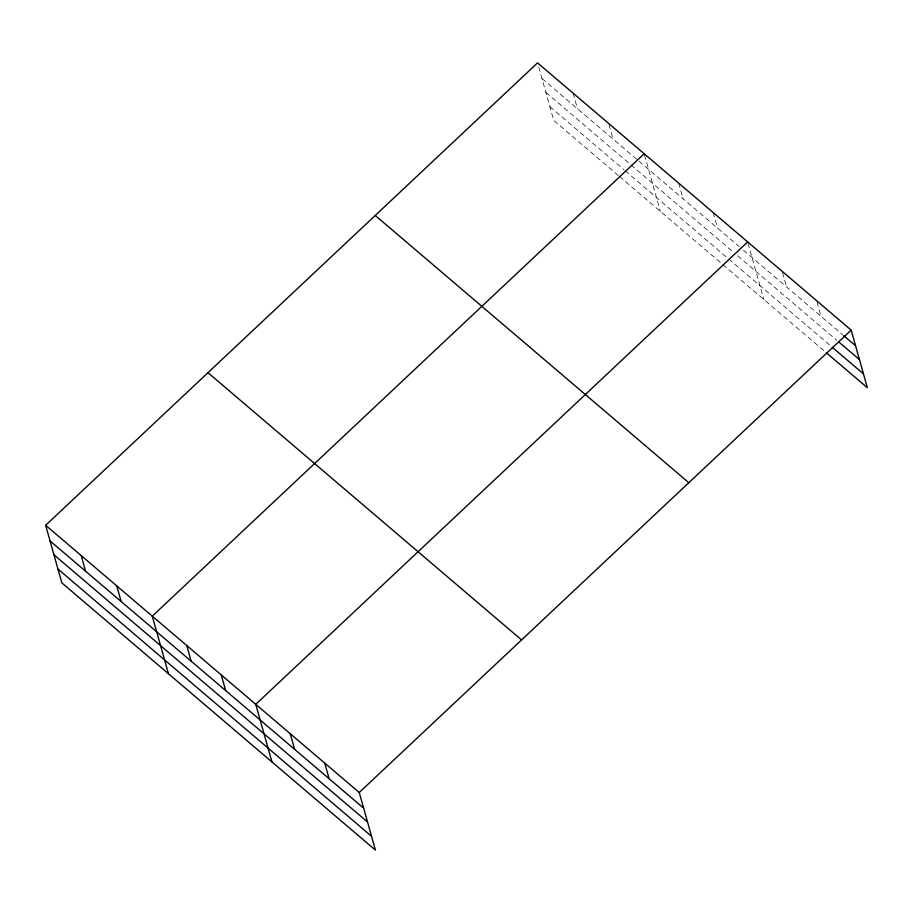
<?xml version="1.0" encoding="UTF-8"?>
<svg xmlns="http://www.w3.org/2000/svg" width="913" height="913" viewBox="0 0 913 913"><rect width="100%" height="100%" fill="white"/><g stroke="black" fill="none" stroke-linecap="round" stroke-linejoin="round"><path stroke-width="0.68" stroke-dasharray="4.57 3.42" d="M541.957 78.518L637.81 160.197M638.883 161.122L739.131 246.544M743.444 250.219L842.619 334.729M545.848 92.373L629.856 163.952M630.929 164.876L733.322 252.125M737.636 255.8L836.81 340.309M549.866 106.638L624.172 169.966M625.257 170.879L727.627 258.128M728.711 259.041L831.115 346.312M618.375 175.558L553.757 120.493L537.928 64.184M619.448 176.471L721.818 263.709M722.902 264.633L825.306 351.893M817.032 302.02L821.061 316.355M782.532 272.622L786.561 286.956M748.032 243.235L763.861 299.532M713.179 212.535L717.572 228.17M678.679 183.136L683.072 198.772M644.555 155.039L660.373 211.348M609.005 124.75L613.034 139.096M573.102 93.16L577.495 108.807"/><path stroke-width="1.37" d="M45.65 525.283L359.243 792.507L375.437 850.117L61.844 582.882L45.65 525.283L537.563 62.883L851.156 330.118L867.35 387.717L826.391 352.817M644.19 153.738L152.277 616.138L168.46 673.748M747.667 241.922L255.754 704.322L271.948 761.933M359.243 792.507L851.156 330.118M843.692 335.642L855.549 345.753M838.967 342.147L859.441 359.596M832.2 347.237L863.458 373.874M375.232 215.468L688.824 482.703M207.981 372.687L521.574 639.922M50.044 540.918L363.636 808.153M53.935 554.762L367.528 821.997M57.953 569.039L371.545 836.274M324.754 763.12L329.148 778.755M290.254 733.721L294.648 749.356M221.266 674.924L225.659 690.57M186.766 645.537L191.159 661.172M116.727 585.849L121.132 601.484M81.189 555.561L85.582 571.207"/></g></svg>
